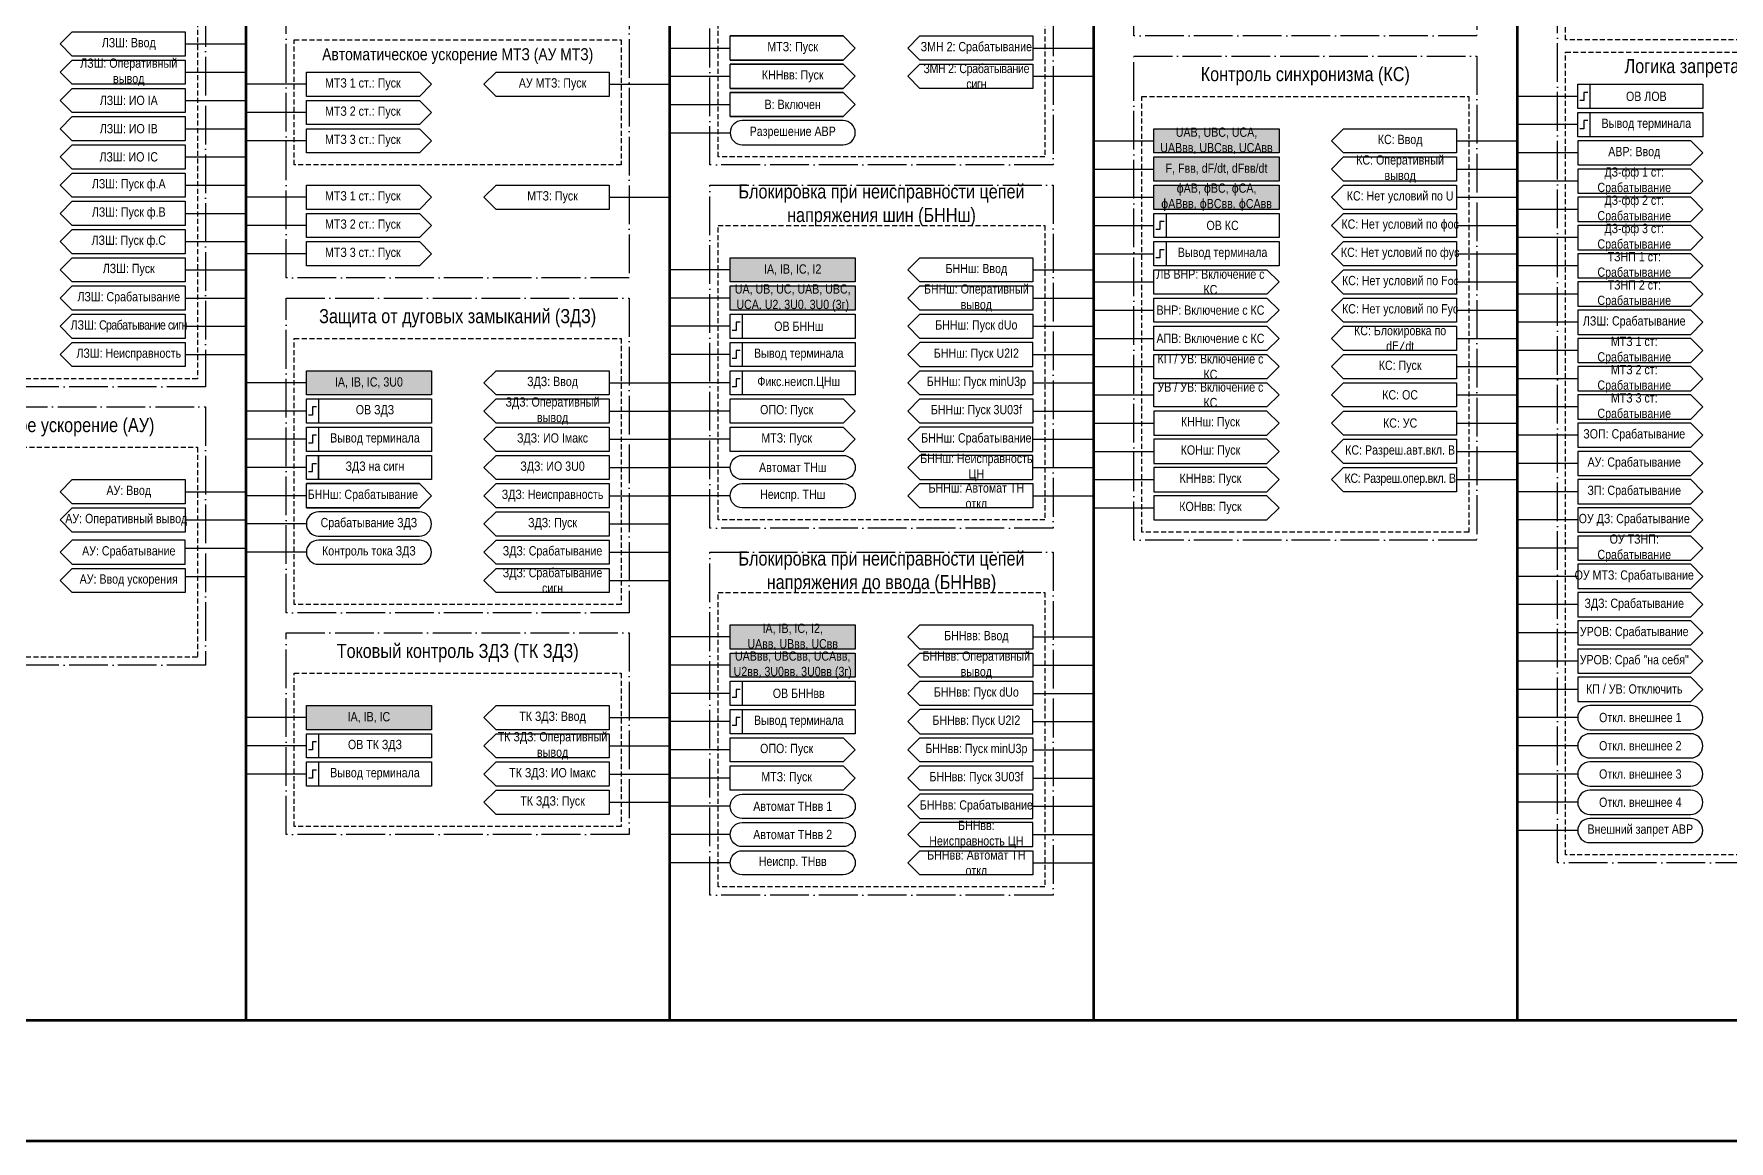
# Model space of a CAD drawing. Header units: millimetres. Extents: x -32357 to 1150, y -489 to 2440.
# Drawn here: x 262.5 to 682.5, y 0 to 274.5 of the extents above; entities that cross this region are included whole.
import ezdxf

# ---------------------------------------------------------------- set-up
doc = ezdxf.new("R2010")
doc.units = ezdxf.units.MM
doc.linetypes.add('ACAD_ISO04W100', pattern=[30, 24, -3, 0, -3])
doc.linetypes.add('штриховая2', pattern=[0.375, 0.25, -0.125])
doc.layers.add('TEXT', color=7, linetype='Continuous', lineweight=25)
doc.styles.add('2.5_Gost_RD', font='ARIALN.TTF', dxfattribs={"height": 2.5})
doc.styles.add('3.5_Gost_RD', font='ARIALN.TTF', dxfattribs={"height": 3.5})

msp = doc.modelspace()

# ---------------------------------------------------------------- hatches: boundary and pattern name
at = {"ltscale": 100, "true_color": 0xf7941d}
h = msp.add_hatch(color=30, dxfattribs=at)
h.dxf.hatch_style = 1
h.paths.add_polyline_path([(540, 251), (571, 251), (571, 245), (540, 245)])
h = msp.add_hatch(color=30, dxfattribs=at)
h.dxf.hatch_style = 1
h.paths.add_polyline_path([(540, 244), (571, 244), (571, 238), (540, 238)])
h = msp.add_hatch(color=30, dxfattribs=at)
h.dxf.hatch_style = 1
h.paths.add_polyline_path([(540, 237), (571, 237), (571, 231), (540, 231)])
h = msp.add_hatch(color=30, dxfattribs=at)
h.dxf.hatch_style = 1
h.paths.add_polyline_path([(435, 219), (466, 219), (466, 213), (435, 213)])
h = msp.add_hatch(color=30, dxfattribs=at)
h.dxf.hatch_style = 1
h.paths.add_polyline_path([(435, 212), (466, 212), (466, 206), (435, 206)])
h = msp.add_hatch(color=30, dxfattribs=at)
h.dxf.hatch_style = 1
h.paths.add_polyline_path([(330, 191), (361, 191), (361, 185), (330, 185)])
h = msp.add_hatch(color=30, dxfattribs=at)
h.dxf.hatch_style = 1
h.paths.add_polyline_path([(435, 128), (466, 128), (466, 122), (435, 122)])
h = msp.add_hatch(color=30, dxfattribs=at)
h.dxf.hatch_style = 1
h.paths.add_polyline_path([(435, 121), (466, 121), (466, 115), (435, 115)])
h = msp.add_hatch(color=30, dxfattribs=at)
h.dxf.hatch_style = 1
h.paths.add_polyline_path([(330, 108), (361, 108), (361, 102), (330, 102)])

# ---------------------------------------------------------------- linework, layer by layer
at = {"lineweight": 100, "ltscale": 100}
for p, q in [((315, 980), (315, 30)), ((420, 980), (420, 30)), ((525, 980), (525, 30)), ((630, 980), (630, 30)), ((210, 30), (945, 30))]:
    msp.add_line(p, q, dxfattribs=at)
at = {"ltscale": 100}
for p, q in [((300, 272), (315, 272)), ((420, 271), (435, 271)), ((510, 271), (525, 271)), ((300, 265), (315, 265)), ((330, 262), (315, 262)), ((405, 262), (420, 262)), ((420, 264), (435, 264)), ((510, 264), (525, 264)), ((300, 258), (315, 258)), ((420, 257), (435, 257)), ((645, 259), (630, 259)), ((330, 255), (315, 255)), ((300, 251), (315, 251)), ((330, 248), (315, 248)), ((420, 250), (435, 250)), ((525, 248), (540, 248)), ((587, 251), (615, 251)), ((615, 248), (630, 248)), ((645, 252), (630, 252)), ((300, 244), (315, 244)), ((645, 245), (630, 245)), ((525, 241), (540, 241)), ((615, 241), (630, 241)), ((300, 237), (315, 237)), ((645, 238), (630, 238)), ((330, 234), (315, 234)), ((405, 234), (420, 234)), ((525, 234), (540, 234)), ((615, 234), (630, 234)), ((300, 230), (315, 230)), ((330, 227), (315, 227)), ((525, 227), (540, 227)), ((615, 227), (630, 227)), ((645, 231), (630, 231)), ((300, 223), (315, 223)), ((645, 224), (630, 224)), ((330, 220), (315, 220)), ((525, 220), (540, 220)), ((615, 220), (630, 220)), ((300, 216), (315, 216)), ((435, 216), (420, 216)), ((510, 216), (525, 216)), ((645, 217), (630, 217)), ((525, 213), (540, 213)), ((615, 213), (630, 213)), ((300, 209), (315, 209)), ((435, 209), (420, 209)), ((510, 209), (525, 209)), ((525, 206), (540, 206)), ((615, 206), (630, 206)), ((645, 210), (630, 210)), ((300, 202), (315, 202)), ((435, 202), (420, 202)), ((510, 202), (525, 202)), ((645, 203), (630, 203)), ((525, 199), (540, 199)), ((615, 199), (630, 199)), ((300, 195), (315, 195)), ((435, 195), (420, 195)), ((510, 195), (525, 195)), ((645, 196), (630, 196)), ((525, 192), (540, 192)), ((615, 192), (630, 192)), ((330, 188), (315, 188)), ((405, 188), (420, 188)), ((435, 188), (420, 188)), ((510, 188), (525, 188)), ((525, 185), (540, 185)), ((615, 185), (630, 185)), ((645, 189), (630, 189)), ((330, 181), (315, 181)), ((405, 181), (420, 181)), ((435, 181), (420, 181)), ((510, 181), (525, 181)), ((645, 182), (630, 182)), ((525, 178), (540, 178)), ((615, 178), (630, 178)), ((330, 174), (315, 174)), ((405, 174), (420, 174)), ((435, 174), (420, 174)), ((510, 174), (525, 174)), ((645, 175), (630, 175)), ((525, 171), (540, 171)), ((615, 171), (630, 171)), ((330, 167), (315, 167)), ((405, 167), (420, 167)), ((435, 167), (420, 167)), ((510, 167), (525, 167)), ((525, 164), (540, 164)), ((615, 164), (630, 164)), ((645, 168), (630, 168)), ((300, 161), (315, 161)), ((330, 160), (315, 160)), ((405, 160), (420, 160)), ((435, 160), (420, 160)), ((510, 160), (525, 160)), ((615, 161), (587, 161)), ((645, 161), (630, 161)), ((525, 157), (540, 157)), ((300, 154), (315, 154)), ((330, 153), (315, 153)), ((405, 153), (420, 153)), ((645, 154), (630, 154)), ((300, 147), (315, 147)), ((330, 146), (315, 146)), ((405, 146), (420, 146)), ((645, 147), (630, 147)), ((300, 140), (315, 140)), ((405, 139), (420, 139)), ((645, 140), (630, 140)), ((645, 133), (630, 133)), ((435, 125), (420, 125)), ((510, 125), (525, 125)), ((645, 126), (630, 126)), ((435, 118), (420, 118)), ((510, 118), (525, 118)), ((645, 119), (630, 119)), ((435, 111), (420, 111)), ((510, 111), (525, 111)), ((645, 112), (630, 112)), ((330, 105), (315, 105)), ((405, 105), (420, 105)), ((435, 104), (420, 104)), ((510, 104), (525, 104)), ((645, 105), (630, 105)), ((330, 98), (315, 98)), ((405, 98), (420, 98)), ((435, 97), (420, 97)), ((510, 97), (525, 97)), ((645, 98), (630, 98)), ((330, 91), (315, 91)), ((405, 91), (420, 91)), ((435, 90), (420, 90)), ((510, 90), (525, 90)), ((645, 91), (630, 91)), ((405, 84), (420, 84)), ((435, 83), (420, 83)), ((510, 83), (525, 83)), ((645, 84), (630, 84)), ((435, 76), (420, 76)), ((510, 76), (525, 76)), ((645, 77), (630, 77)), ((435, 69), (420, 69)), ((510, 69), (525, 69))]:
    msp.add_line(p, q, dxfattribs=at)
at = {"color": 3, "lineweight": 60, "ltscale": 100}
msp.add_lwpolyline([(0, 1038), (1150, 1038), (1150, 0), (0, 0)], close=True, dxfattribs=at)
at = {"color": 251, "linetype": 'ACAD_ISO04W100', "lineweight": 30, "ltscale": 0.4, "true_color": 0x58595b}
for points in [[(325, 975), (410, 975), (410, 214), (325, 214)], [(640, 766), (725, 766), (725, 69), (640, 69)], [(535, 394), (620, 394), (620, 274), (535, 274)], [(430, 327), (515, 327), (515, 242), (430, 242)], [(220, 293), (305, 293), (305, 187), (220, 187)], [(535, 269), (620, 269), (620, 149), (535, 149)], [(430, 237), (515, 237), (515, 152), (430, 152)], [(325, 209), (410, 209), (410, 131), (325, 131)], [(220, 182), (305, 182), (305, 118), (220, 118)], [(430, 146), (515, 146), (515, 61), (430, 61)], [(325, 126), (410, 126), (410, 76), (325, 76)]]:
    msp.add_lwpolyline(points, close=True, dxfattribs=at)
at = {"linetype": 'штриховая2', "ltscale": 5}
for points in [[(642, 458), (723, 458), (723, 273), (642, 273)], [(432, 317), (513, 317), (513, 244), (432, 244)], [(222, 283), (303, 283), (303, 189), (222, 189)], [(327, 273), (408, 273), (408, 242), (327, 242)], [(642, 270), (723, 270), (723, 71), (642, 71)], [(537, 259), (618, 259), (618, 151), (537, 151)], [(432, 227), (513, 227), (513, 154), (432, 154)], [(327, 199), (408, 199), (408, 133), (327, 133)], [(222, 172), (303, 172), (303, 120), (222, 120)], [(432, 136), (513, 136), (513, 63), (432, 63)], [(327, 116), (408, 116), (408, 78), (327, 78)]]:
    msp.add_lwpolyline(points, close=True, dxfattribs=at)
at = {"ltscale": 100}
for points in [[(300, 275), (300, 269), (272, 269), (269, 272), (272, 275)], [(482, 274), (510, 274), (510, 268), (482, 268), (479, 271)], [(300, 268), (300, 262), (272, 262), (269, 265), (272, 268)], [(405, 259), (377, 259), (374, 262), (377, 265), (405, 265)], [(482, 267), (510, 267), (510, 261), (482, 261), (479, 264)], [(645, 262), (648, 262), (648, 256), (645, 256)], [(645, 262), (676, 262), (676, 256), (645, 256)], [(645, 255), (676, 255), (676, 249), (645, 249)], [(645, 255), (648, 255), (648, 249), (645, 249)], [(540, 251), (571, 251), (571, 245), (540, 245)], [(300, 247), (300, 241), (272, 241), (269, 244), (272, 247)], [(540, 244), (571, 244), (571, 238), (540, 238)], [(300, 240), (300, 234), (272, 234), (269, 237), (272, 240)], [(405, 231), (377, 231), (374, 234), (377, 237), (405, 237)], [(540, 237), (571, 237), (571, 231), (540, 231)], [(300, 233), (300, 227), (272, 227), (269, 230), (272, 233)], [(540, 230), (571, 230), (571, 224), (540, 224)], [(540, 230), (543, 230), (543, 224), (540, 224)], [(300, 226), (300, 220), (272, 220), (269, 223), (272, 226)], [(540, 223), (571, 223), (571, 217), (540, 217)], [(540, 223), (543, 223), (543, 217), (540, 217)], [(300, 219), (300, 213), (272, 213), (269, 216), (272, 219)], [(435, 219), (466, 219), (466, 213), (435, 213)], [(510, 213), (482, 213), (479, 216), (482, 219), (510, 219)], [(540, 216), (568, 216), (571, 213), (568, 210), (540, 210)], [(300, 212), (300, 206), (272, 206), (269, 209), (272, 212)], [(435, 212), (466, 212), (466, 206), (435, 206)], [(510, 206), (482, 206), (479, 209), (482, 212), (510, 212)], [(540, 209), (568, 209), (571, 206), (568, 203), (540, 203)], [(300, 205), (300, 199), (272, 199), (269, 202), (272, 205)], [(435, 205), (438, 205), (438, 199), (435, 199)], [(435, 205), (466, 205), (466, 199), (435, 199)], [(540, 202), (568, 202), (571, 199), (568, 196), (540, 196)], [(300, 198), (300, 192), (272, 192), (269, 195), (272, 198)], [(435, 198), (466, 198), (466, 192), (435, 192)], [(435, 198), (438, 198), (438, 192), (435, 192)], [(482, 192), (510, 192), (510, 198), (482, 198), (479, 195)], [(540, 195), (568, 195), (571, 192), (568, 189), (540, 189)], [(330, 191), (361, 191), (361, 185), (330, 185)], [(377, 191), (405, 191), (405, 185), (377, 185), (374, 188)], [(435, 191), (438, 191), (438, 185), (435, 185)], [(435, 191), (466, 191), (466, 185), (435, 185)], [(479, 188), (482, 191), (510, 191), (510, 185), (482, 185)], [(540, 188), (568, 188), (571, 185), (568, 182), (540, 182)], [(330, 184), (333, 184), (333, 178), (330, 178)], [(330, 184), (361, 184), (361, 178), (330, 178)], [(405, 178), (377, 178), (374, 181), (377, 184), (405, 184)], [(330, 177), (361, 177), (361, 171), (330, 171)], [(330, 177), (333, 177), (333, 171), (330, 171)], [(377, 177), (405, 177), (405, 171), (377, 171), (374, 174)], [(482, 171), (510, 171), (510, 177), (482, 177), (479, 174)], [(330, 170), (333, 170), (333, 164), (330, 164)], [(333, 170), (361, 170), (361, 164), (333, 164)], [(377, 170), (405, 170), (405, 164), (377, 164), (374, 167)], [(482, 164), (510, 164), (510, 170), (482, 170), (479, 167)], [(269, 161), (272, 164), (300, 164), (300, 158), (272, 158)], [(374, 160), (377, 163), (405, 163), (405, 157), (377, 157)], [(510, 157), (482, 157), (479, 160), (482, 163), (510, 163)], [(272, 151), (269, 154), (272, 157), (300, 157), (300, 151)], [(377, 156), (405, 156), (405, 150), (377, 150), (374, 153)], [(272, 143), (300, 143), (300, 149), (272, 149), (269, 146)], [(377, 149), (405, 149), (405, 143), (377, 143), (374, 146)], [(269, 139), (272, 142), (300, 142), (300, 136), (272, 136)], [(377, 142), (405, 142), (405, 136), (377, 136), (374, 139)], [(435, 128), (466, 128), (466, 122), (435, 122)], [(510, 122), (482, 122), (479, 125), (482, 128), (510, 128)], [(435, 121), (466, 121), (466, 115), (435, 115)], [(510, 115), (482, 115), (479, 118), (482, 121), (510, 121)], [(435, 114), (438, 114), (438, 108), (435, 108)], [(435, 114), (466, 114), (466, 108), (435, 108)], [(330, 108), (361, 108), (361, 102), (330, 102)], [(377, 108), (405, 108), (405, 102), (377, 102), (374, 105)], [(435, 107), (466, 107), (466, 101), (435, 101)], [(435, 107), (438, 107), (438, 101), (435, 101)], [(482, 101), (510, 101), (510, 107), (482, 107), (479, 104)], [(330, 101), (333, 101), (333, 95), (330, 95)], [(330, 101), (361, 101), (361, 95), (330, 95)], [(405, 95), (377, 95), (374, 98), (377, 101), (405, 101)], [(479, 97), (482, 100), (510, 100), (510, 94), (482, 94)], [(330, 94), (361, 94), (361, 88), (330, 88)], [(330, 94), (333, 94), (333, 88), (330, 88)], [(374, 91), (377, 94), (405, 94), (405, 88), (377, 88)], [(377, 87), (405, 87), (405, 81), (377, 81), (374, 84)], [(482, 80), (510, 80), (510, 86), (482, 86), (479, 83)], [(482, 73), (510, 73), (510, 79), (482, 79), (479, 76)], [(510, 66), (482, 66), (479, 69), (482, 72), (510, 72)]]:
    msp.add_lwpolyline(points, close=True, dxfattribs=at)
for points in [[(435, 268), (463, 268), (466, 271), (463, 274), (435, 274), (463, 274), (466, 271), (463, 268), (435, 268), (435, 274)], [(330, 265), (358, 265), (361, 262), (358, 259), (330, 259), (330, 265)], [(435, 261), (463, 261), (466, 264), (463, 267), (435, 267), (463, 267), (466, 264), (463, 261), (435, 261), (435, 267)], [(300, 255), (272, 255), (269, 258), (272, 261), (300, 261), (300, 255), (272, 255), (269, 258), (272, 261), (300, 261)], [(330, 258), (358, 258), (361, 255), (358, 252), (330, 252), (330, 258)], [(435, 254), (463, 254), (466, 257), (463, 260), (435, 260), (463, 260), (466, 257), (463, 254), (435, 254), (435, 260)], [(330, 251), (358, 251), (361, 248), (358, 245), (330, 245), (330, 251)], [(584, 248), (587, 251), (615, 251), (615, 245), (587, 245), (584, 248)], [(676, 245), (673, 248), (645, 248), (645, 242), (673, 242), (676, 245)], [(584, 241), (587, 244), (615, 244), (615, 238), (587, 238), (584, 241)], [(676, 238), (673, 241), (645, 241), (645, 235), (673, 235), (676, 238)], [(330, 237), (358, 237), (361, 234), (358, 231), (330, 231), (330, 237)], [(584, 234), (587, 237), (615, 237), (615, 231), (587, 231), (584, 234)], [(676, 231), (673, 234), (645, 234), (645, 228), (673, 228), (676, 231)], [(330, 230), (358, 230), (361, 227), (358, 224), (330, 224), (330, 230)], [(584, 227), (587, 230), (615, 230), (615, 224), (587, 224), (584, 227)], [(676, 224), (673, 227), (645, 227), (645, 221), (673, 221), (676, 224)], [(330, 223), (358, 223), (361, 220), (358, 217), (330, 217), (330, 223)], [(584, 220), (587, 223), (615, 223), (615, 217), (587, 217), (584, 220)], [(676, 217), (673, 220), (645, 220), (645, 214), (673, 214), (676, 217)], [(584, 213), (587, 216), (615, 216), (615, 210), (587, 210), (584, 213)], [(676, 210), (673, 213), (645, 213), (645, 207), (673, 207), (676, 210)], [(584, 206), (587, 209), (615, 209), (615, 203), (587, 203), (584, 206)], [(676, 203), (673, 206), (645, 206), (645, 200), (673, 200), (676, 203)], [(479, 202), (482, 205), (510, 205), (510, 199), (482, 199), (479, 202)], [(584, 199), (587, 202), (615, 202), (615, 196), (587, 196), (584, 199)], [(676, 196), (673, 199), (645, 199), (645, 193), (673, 193), (676, 196)], [(584, 192), (587, 195), (615, 195), (615, 189), (587, 189), (584, 192)], [(676, 189), (673, 192), (645, 192), (645, 186), (673, 186), (676, 189)], [(584, 185), (587, 188), (615, 188), (615, 182), (587, 182), (584, 185)], [(676, 182), (673, 185), (645, 185), (645, 179), (673, 179), (676, 182)], [(435, 184), (463, 184), (466, 181), (463, 178), (435, 178), (435, 184)], [(479, 181), (482, 184), (510, 184), (510, 178), (482, 178), (479, 181)], [(584, 178), (587, 181), (615, 181), (615, 175), (587, 175), (584, 178)], [(435, 177), (463, 177), (466, 174), (463, 171), (435, 171), (435, 177)], [(676, 175), (673, 178), (645, 178), (645, 172), (673, 172), (676, 175)], [(584, 171), (587, 174), (615, 174), (615, 168), (587, 168), (584, 171)], [(676, 168), (673, 171), (645, 171), (645, 165), (673, 165), (676, 168)], [(584, 164), (587, 167), (615, 167), (615, 161), (587, 161), (584, 164)], [(676, 161), (673, 164), (645, 164), (645, 158), (673, 158), (676, 161)], [(676, 154), (673, 157), (645, 157), (645, 151), (673, 151), (676, 154)], [(676, 147), (673, 150), (645, 150), (645, 144), (673, 144), (676, 147)], [(676, 140), (673, 143), (645, 143), (645, 137), (673, 137), (676, 140)], [(676, 133), (673, 136), (645, 136), (645, 130), (673, 130), (676, 133)], [(676, 126), (673, 129), (645, 129), (645, 123), (673, 123), (676, 126)], [(676, 119), (673, 122), (645, 122), (645, 116), (673, 116), (676, 119)], [(479, 111), (482, 114), (510, 114), (510, 108), (482, 108), (479, 111)], [(676, 112), (673, 115), (645, 115), (645, 109), (673, 109), (676, 112)], [(435, 100), (463, 100), (466, 97), (463, 94), (435, 94), (435, 100)], [(435, 93), (463, 93), (466, 90), (463, 87), (435, 87), (435, 93)], [(479, 90), (482, 93), (510, 93), (510, 87), (482, 87), (479, 90)]]:
    msp.add_lwpolyline(points, dxfattribs=at)
at = {"lineweight": 30, "ltscale": 100}
for points in [[(647.5, 260), (646.5, 260), (646.5, 258), (645.5, 258)], [(647.5, 253), (646.5, 253), (646.5, 251), (645.5, 251)], [(542.5, 228), (541.5, 228), (541.5, 226), (540.5, 226)], [(542.5, 221), (541.5, 221), (541.5, 219), (540.5, 219)], [(437.5, 203), (436.5, 203), (436.5, 201), (435.5, 201)], [(437.5, 196), (436.5, 196), (436.5, 194), (435.5, 194)], [(437.5, 189), (436.5, 189), (436.5, 187), (435.5, 187)], [(332.5, 182), (331.5, 182), (331.5, 180), (330.5, 180)], [(332.5, 175), (331.5, 175), (331.5, 173), (330.5, 173)], [(330.5, 166), (331.5, 166), (331.5, 168), (332.5, 168)], [(437.5, 112), (436.5, 112), (436.5, 110), (435.5, 110)], [(437.5, 105), (436.5, 105), (436.5, 103), (435.5, 103)], [(332.5, 99), (331.5, 99), (331.5, 97), (330.5, 97)], [(332.5, 92), (331.5, 92), (331.5, 90), (330.5, 90)]]:
    msp.add_lwpolyline(points, dxfattribs=at)
at = {"ltscale": 100}
for points in [[(438, 247), (463, 247, 1), (463, 253), (438, 253, 1)], [(438, 164, -1), (438, 170), (463, 170, -1), (463, 164)], [(438, 157, -1), (438, 163), (463, 163, -1), (463, 157)], [(333, 150), (358, 150, 1), (358, 156), (333, 156, 1)], [(333, 143), (358, 143, 1), (358, 149), (333, 149, 1)], [(648, 102), (673, 102, 1), (673, 108), (648, 108, 1)], [(648, 95), (673, 95, 1), (673, 101), (648, 101, 1)], [(648, 88), (673, 88, 1), (673, 94), (648, 94, 1)], [(438, 80, -1), (438, 86), (463, 86, -1), (463, 80)], [(648, 81), (673, 81, 1), (673, 87), (648, 87, 1)], [(648, 74), (673, 74, 1), (673, 80), (648, 80, 1)], [(438, 73, -1), (438, 79), (463, 79, -1), (463, 73)], [(438, 66, -1), (438, 72), (463, 72, -1), (463, 66)]]:
    msp.add_lwpolyline(points, format="xyb", close=True, dxfattribs=at)
at = {"layer": 'TEXT', "ltscale": 100}
for points in [[(300, 254), (300, 248), (272, 248), (269, 251), (272, 254)], [(540, 181), (540, 175), (568, 175), (571, 178), (568, 181)], [(540, 174), (540, 168), (568, 168), (571, 171), (568, 174)], [(540, 167), (540, 161), (568, 161), (571, 164), (568, 167)], [(540, 160), (540, 154), (568, 154), (571, 157), (568, 160)]]:
    msp.add_lwpolyline(points, close=True, dxfattribs=at)
msp.add_lwpolyline([(330, 157), (358, 157), (361, 160), (358, 163), (330, 163), (358, 163), (361, 160), (358, 157), (330, 157), (330, 163)], dxfattribs=at)

# ---------------------------------------------------------------- texts
at = {"color": 30, "ltscale": 100, "attachment_point": 5, "style": '3.5_Gost_RD'}
for s, insert, char_height, width in [('\\pt12;{\\C30;\\c1938679;Автоматическое ускорение МТЗ (АУ МТЗ)}', (367.5, 269), 3, 81), ('Контроль синхронизма (КС)', (577.5, 264), 3.5, 85), ('Логика запрета АВР (ЗАВР)', (682.5, 266), 3.5, 81), ('\\pt108.5;Блокировка при неисправности цепей напряжения шин (БННш)', (472.5, 232), 3.5, 85), ('\\pt108.5;Защита от дуговых замыканий (ЗДЗ)', (367.5, 204), 3.5, 85), ('\\pt108.5;Автоматическое ускорение (АУ)', (262.5, 177), 3.5, 85), ('\\pt108.5;Блокировка при неисправности цепей напряжения до ввода (БННвв)', (472.5, 141), 3.5, 85), ('\\pt108.5;Токовый контроль ЗДЗ (ТК ЗДЗ)', (367.5, 121), 3.5, 85)]:
    msp.add_mtext(s, dxfattribs=dict(at, insert=insert, char_height=char_height, width=width))
at = {"ltscale": 100, "char_height": 2.3, "attachment_point": 5, "style": '2.5_Gost_RD'}
for s, insert, width in [('ЗМН 2: Срабатывание', (496, 271), 28), ('{\\T0.95;ЗМН 2: Срабатывание сигн}', (496, 264), 28), ('АУ МТЗ: Пуск', (391, 262), 28), ('ЛЗШ: ИО IВ', (286, 251), 28), ('МТЗ: Пуск', (391, 234), 28), ('БННш: Ввод', (496, 216), 28), ('БННш: Оперативный вывод', (496, 209), 28), ('БННш: Пуск U2I2', (496, 195), 28), ('БННш: Пуск minU3p', (496, 188), 28), ('БННш: Срабатывание', (496, 174), 28), ('Автомат ТНш', (450.5, 167), 31), ('БННш: Неисправность ЦН', (496, 167), 28), ('Неиспр. ТНш', (450.5, 160), 31), ('БННш: Автомат ТН откл', (496, 160), 28), ('БННвв: Ввод', (496, 125), 28), ('БННвв: Оперативный вывод', (496, 118), 28), ('БННвв: Пуск U2I2', (496, 104), 28), ('БННвв: Пуск minU3p', (496, 97), 28), ('Автомат ТНвв 1', (450.5, 83), 31), ('БННвв: Срабатывание', (496, 83), 28), ('Автомат ТНвв 2', (450.5, 76), 31), ('БННвв: Неисправность ЦН', (496, 76), 28), ('БННвв: Автомат ТН откл', (496, 69), 28), ('Неиспр. ТНвв', (450.5, 69), 31)]:
    msp.add_mtext(s, dxfattribs=dict(at, insert=insert, width=width))
at = {"layer": 'TEXT', "ltscale": 100, "char_height": 2.3, "attachment_point": 5, "style": '2.5_Gost_RD'}
for s, insert, width in [('ЛЗШ: Ввод', (286, 272), 28), ('ЛЗШ: Оперативный вывод', (286, 265), 28), ('МТЗ 1 ст.: Пуск', (344, 262), 28), ('МТЗ 2 ст.: Пуск', (344, 255), 28), ('ОВ ЛОВ', (662, 259), 28), ('Вывод терминала', (662, 252), 28), ('МТЗ 3 ст.: Пуск', (344, 248), 28), ('Разрешение АВР', (450.5, 250), 31), ('КС: Ввод', (601, 248), 28), ('ЛЗШ: ИО IС', (286, 244), 28), ('КС: Оперативный вывод', (601, 241), 28), ('АВР: Ввод', (659, 245), 28), ('ДЗ-фф 1 ст: Срабатывание', (659, 238), 28), ('ЛЗШ: Пуск ф.А', (286, 237), 28), ('МТЗ 1 ст.: Пуск', (344, 234), 28), ('КС: Нет условий по U', (601, 234), 28), ('ЛЗШ: Пуск ф.В', (286, 230), 28), ('ДЗ-фф 2 ст: Срабатывание', (659, 231), 28), ('\\pt25.3;МТЗ 2 ст.: Пуск', (344, 227), 28), ('КС: Нет условий по {\\fISOCPEUR|b0|i0|c204|p34;\\C7;ɸ\\fArial Narrow|b0|i0|c204|p34;ос}', (601, 227), 28), ('ДЗ-фф 3 ст: Срабатывание', (659, 224), 28), ('ЛЗШ: Пуск ф.С', (286, 223), 28), ('МТЗ 3 ст.: Пуск', (344, 220), 28), ('КС: Нет условий по {\\C7;фус}', (601, 220), 28), ('\\A1;ТЗНП 1 ст: {\\A0;Срабатывание}', (659, 217), 28), ('ЛЗШ: Пуск', (286, 216), 28), ('ЛВ ВНР: Включение с КС', (554, 213), 28), ('КС: Нет условий по {\\fISOCPEUR|b0|i0|c204|p34;Fос}', (601, 213), 28), ('ЛЗШ: Срабатывание ', (286, 209), 28), ('\\A1;ТЗНП 2 ст: {\\A0;Срабатывание}', (659, 210), 28), ('ВНР: Включение с КС', (554, 206), 28), ('КС: Нет условий по Fус', (601, 206), 28), ('ЛЗШ{\\T0.9;: Срабатывание сигн}', (286, 202), 28), ('ОВ БННш', (452, 202), 28), ('КС: Блокировка по d{\\fISOCPEUR|b0|i0|c204|p34;F/}dt', (601, 199), 28), ('ЛЗШ: Срабатывание', (659, 203), 28), ('АПВ: Включение с КС', (554, 199), 28), ('\\A1;МТЗ 1 ст: Срабатывание', (659, 196), 28), ('ЛЗШ: Неисправность', (286, 195), 28), ('КП / УВ: Включение с КС', (554, 192), 28), ('КС: Пуск', (601, 192), 28), ('ЗДЗ: Ввод', (391, 188), 28), ('Фикс.неисп.ЦНш', (452, 188), 28), ('\\A1;МТЗ 2 ст: Срабатывание', (659, 189), 28), ('УВ / УВ: Включение с КС', (554, 185), 28), ('КС: ОС', (601, 185), 28), ('\\A1;МТЗ 3 ст: Срабатывание', (659, 182), 28), ('ОВ ЗДЗ', (347, 181), 28), ('ЗДЗ: Оперативный вывод', (391, 181), 28), ('КННш: Пуск', (554, 178), 28), ('КС: УС', (601, 178), 28), ('ЗОП: Срабатывание', (659, 175), 28), ('Вывод терминала', (347, 174), 28), ('ЗДЗ: ИО Iмакс', (391, 174), 28), ('КОНш: Пуск', (554, 171), 28), ('КС: Разреш.авт.вкл. В', (601, 171), 28), ('ЗДЗ на сигн', (347, 167), 28), ('ЗДЗ: ИО 3U0', (391, 167), 27.9495), ('АУ: Срабатывание', (659, 168), 28), ('КННвв: Пуск', (554, 164), 28), ('{\\T0.95;КС: Разреш.опер.вкл. В}', (601, 164), 28), ('АУ: Ввод', (286, 161), 28), ('БННш: Срабатывание', (344, 160), 28), ('ЗДЗ: Неисправность', (391, 160), 28), ('ЗП: Срабатывание', (659, 161), 28), ('АУ: Оперативный вывод', (285.39, 154), 29.22), ('КОНвв: Пуск', (554, 157), 28), ('ОУ ДЗ: Срабатывание ', (659, 154), 28), ('Срабатывание ЗДЗ', (345.5, 153), 31), ('ЗДЗ: Пуск', (391, 153), 28), ('АУ: Срабатывание', (286, 146), 28), ('{\\C256;Контроль тока ЗДЗ}', (345.5, 146), 31), ('ЗДЗ: Срабатывание', (391, 146), 28), ('ОУ ТЗНП: Срабатывание ', (659, 147), 28), ('АУ: Ввод ускорения', (286, 139), 28), ('ЗДЗ: Срабатывание ^Jсигн', (391, 139), 28), ('ОУ МТЗ: Срабатывание ', (659, 140), 28), ('ЗДЗ: Срабатывание ', (659, 133), 28), ('УРОВ: Срабатывание ', (659, 126), 28), ('УРОВ: Сраб "на себя"', (659, 119), 28), ('ОВ БННвв', (452, 111), 28), ('КП / УВ: Отключить', (659, 112.09), 28), ('ТК ЗДЗ: Ввод', (391, 105), 28), ('Откл. внешнее 1', (660.5, 105), 31), ('ТК ЗДЗ: Оперативный вывод', (391, 98), 28), ('Откл. внешнее 2', (660.5, 98), 31), ('Откл. внешнее 3', (660.5, 91), 31), ('Откл. внешнее 4', (660.5, 84), 31), ('Внешний запрет АВР', (660.5, 77), 31)]:
    msp.add_mtext(s, dxfattribs=dict(at, insert=insert, width=width))
at = {"layer": 'TEXT', "color": 0, "ltscale": 100, "char_height": 2.3, "attachment_point": 5, "style": '2.5_Gost_RD'}
for s, insert, width in [('{\\C256;МТЗ: Пуск}', (450.5, 271), 31), ('{\\C256;КННвв: Пуск}', (450.5, 264), 31), ('{\\C256;ЛЗШ: ИО IА}', (286, 258), 28), ('{\\C256;В: Включен}', (450.5, 257), 31), ('{\\C256;UAB, UBC, UCA, \\PUABвв, UBCвв, UCAвв}', (555.5, 248), 31), ('{\\C256;F, Fвв, dF/dt, dFвв/dt}', (555.5, 241), 31), ('{\\fISOCPEUR|b0|i0|c204|p34;\\C256;ɸ\\fArial Narrow|b0|i0|c204|p34;AB, \\fISOCPEUR|b0|i0|c204|p34;ɸ\\fArial Narrow|b0|i0|c204|p34;BC, \\fISOCPEUR|b0|i0|c204|p34;ɸ\\fArial Narrow|b0|i0|c204|p34;CA, \\P\\fISOCPEUR|b0|i0|c204|p34;ɸ\\fArial Narrow|b0|i0|c204|p34;ABвв, \\fISOCPEUR|b0|i0|c204|p34;ɸ\\fArial Narrow|b0|i0|c204|p34;BCвв, \\fISOCPEUR|b0|i0|c204|p34;ɸ\\fArial Narrow|b0|i0|c204|p34;CAвв}', (555.5, 234), 31), ('{\\C256;ОВ КС}', (557, 227), 28), ('{\\C256;Вывод терминала}', (557, 220), 28), ('{\\C256;IA, IB, IC, I2}', (450.5, 216), 31), ('{\\C256;UA, UB, UC, UAB, UBC, UCA, U2, 3U0, 3U0 (3г)}', (450.5, 209), 31), ('{\\C256;Вывод терминала}', (452, 195), 28), ('{\\C256;IA, IB, IC, 3U0}', (345.5, 188), 31), ('{\\C256;IA, IB, IC, I2, \\PUAвв, UBвв, UCвв}', (450.5, 125), 31), ('{\\C256;UABвв, UBCвв, UCAвв, U2вв, 3U0вв, 3U0вв (3г)}', (450.5, 118), 31), ('{\\C256;IA, IB, IC}', (345.5, 105), 31), ('{\\C256;Вывод терминала}', (452, 104), 28), ('{\\C256;ОВ ТК ЗДЗ}', (347, 98), 28), ('{\\C256;Вывод терминала}', (347, 91), 28), ('{\\C256;ТК ЗДЗ: ИО Iмакс}', (391, 91), 28), ('{\\C256;ТК ЗДЗ: Пуск}', (391, 84), 28)]:
    msp.add_mtext(s, dxfattribs=dict(at, insert=insert, width=width))
at = {"layer": 'TEXT', "color": 3, "ltscale": 100, "char_height": 2.3, "width": 28, "attachment_point": 5, "style": '2.5_Gost_RD'}
for s, insert in [('{\\C256;БННш: Пуск dUо}', (496, 202)), ('{\\C256;БННвв: Пуск dUо}', (496, 111))]:
    msp.add_mtext(s, dxfattribs=dict(at, insert=insert))
at = {"layer": 'TEXT', "color": 6, "ltscale": 100, "char_height": 2.3, "width": 28, "attachment_point": 5, "style": '2.5_Gost_RD'}
for s, insert in [('{\\C256;ОПО: Пуск}', (449, 181)), ('{\\C256;МТЗ: Пуск}', (449, 174)), ('{\\C256;ОПО: Пуск}', (449, 97)), ('{\\C256;МТЗ: Пуск}', (449, 90))]:
    msp.add_mtext(s, dxfattribs=dict(at, insert=insert))
at = {"layer": 'TEXT', "color": 30, "ltscale": 100, "char_height": 2.3, "width": 28, "attachment_point": 5, "style": '2.5_Gost_RD'}
for s, insert in [('{\\C256;БННш: Пуск 3U03f}', (496, 181)), ('{\\C256;БННвв: Пуск 3U03f}', (496, 90))]:
    msp.add_mtext(s, dxfattribs=dict(at, insert=insert))

doc.saveas('drawing.dxf')
